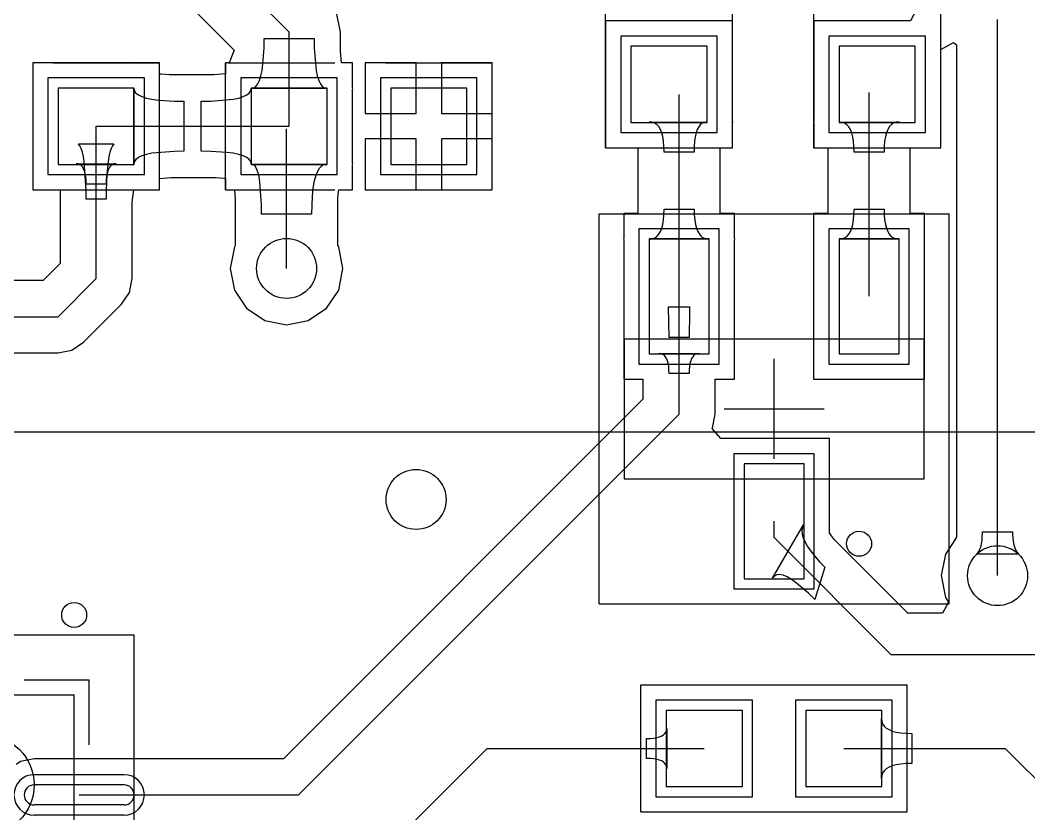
# Model space of a CAD drawing. Header units: millimetres. Extents: x 38 to 147, y 67 to 99.
# Drawn here: x 65.64 to 75.73, y 74.17 to 82.11 of the extents above; entities that cross this region are included whole.
import ezdxf

# ---------------------------------------------------------------- set-up
doc = ezdxf.new("R2010")
doc.units = ezdxf.units.MM
for name, color, linetype in [('BottomOverlay', 54, 'Continuous'), ('Mechanical13', 56, 'Continuous'), ('Mechanical15', 56, 'Continuous'), ('MultiLayer', 9, 'Continuous'), ('TopLayer', 1, 'Continuous'), ('TopOverlay', 2, 'Continuous'), ('TopPaste', 8, 'Continuous'), ('TopSolder', 216, 'Continuous')]:
    doc.layers.add(name, color=color, linetype=linetype)

# ---------------------------------------------------------------- blocks, each defined once
blk = doc.blocks.new('C0603_16')
at = {"layer": 'TopLayer'}
for p, q in [((-0.356, 0.559), (-0.356, -0.203)), ((0.406, 0.559), (-0.356, 0.559)), ((0.406, -0.203), (0.406, 0.559)), ((1.041, 0.559), (1.041, -0.203)), ((1.803, 0.559), (1.041, 0.559)), ((1.803, -0.203), (1.803, 0.559)), ((-0.356, -0.203), (0.406, -0.203)), ((1.041, -0.203), (1.803, -0.203))]:
    blk.add_line(p, q, dxfattribs=at)
at = {"layer": 'TopOverlay'}
for p, q in [((0.457, 0.813), (-0.61, 0.813)), ((-0.61, 0.813), (-0.61, -0.457)), ((2.032, 0.813), (0.965, 0.813)), ((2.057, 0.813), (2.057, -0.457)), ((0.457, -0.457), (-0.61, -0.457)), ((2.032, -0.457), (0.965, -0.457))]:
    blk.add_line(p, q, dxfattribs=at)
at = {"layer": 'TopPaste'}
for p, q in [((-0.356, 0.559), (-0.356, -0.203)), ((0.406, 0.559), (-0.356, 0.559)), ((0.406, -0.203), (0.406, 0.559)), ((1.041, 0.559), (1.041, -0.203)), ((1.803, 0.559), (1.041, 0.559)), ((1.803, -0.203), (1.803, 0.559)), ((-0.356, -0.203), (0.406, -0.203)), ((1.041, -0.203), (1.803, -0.203))]:
    blk.add_line(p, q, dxfattribs=at)
at = {"layer": 'TopSolder'}
for p, q in [((-0.457, 0.66), (-0.457, -0.305)), ((0.508, 0.66), (-0.457, 0.66)), ((0.508, -0.305), (0.508, 0.66)), ((0.94, 0.66), (0.94, -0.305)), ((1.905, 0.66), (0.94, 0.66)), ((1.905, -0.305), (1.905, 0.66)), ((-0.457, -0.305), (0.508, -0.305)), ((0.94, -0.305), (1.905, -0.305))]:
    blk.add_line(p, q, dxfattribs=at)
blk = doc.blocks.new('C0603_17')
at = {"layer": 'TopLayer'}
for p, q in [((-0.356, 0.559), (-0.356, -0.203)), ((0.406, 0.559), (-0.356, 0.559)), ((0.406, -0.203), (0.406, 0.559)), ((1.041, 0.559), (1.041, -0.203)), ((1.803, 0.559), (1.041, 0.559)), ((1.803, -0.203), (1.803, 0.559)), ((-0.356, -0.203), (0.406, -0.203)), ((1.041, -0.203), (1.803, -0.203))]:
    blk.add_line(p, q, dxfattribs=at)
at = {"layer": 'TopOverlay'}
for p, q in [((0.457, 0.813), (-0.61, 0.813)), ((-0.61, 0.813), (-0.61, -0.457)), ((2.032, 0.813), (0.965, 0.813)), ((2.057, 0.813), (2.057, -0.457)), ((0.457, -0.457), (-0.61, -0.457)), ((2.032, -0.457), (0.965, -0.457))]:
    blk.add_line(p, q, dxfattribs=at)
at = {"layer": 'TopPaste'}
for p, q in [((-0.356, 0.559), (-0.356, -0.203)), ((0.406, 0.559), (-0.356, 0.559)), ((0.406, -0.203), (0.406, 0.559)), ((1.041, 0.559), (1.041, -0.203)), ((1.803, 0.559), (1.041, 0.559)), ((1.803, -0.203), (1.803, 0.559)), ((-0.356, -0.203), (0.406, -0.203)), ((1.041, -0.203), (1.803, -0.203))]:
    blk.add_line(p, q, dxfattribs=at)
at = {"layer": 'TopSolder'}
for p, q in [((-0.457, 0.66), (-0.457, -0.305)), ((0.508, 0.66), (-0.457, 0.66)), ((0.508, -0.305), (0.508, 0.66)), ((0.94, 0.66), (0.94, -0.305)), ((1.905, 0.66), (0.94, 0.66)), ((1.905, -0.305), (1.905, 0.66)), ((-0.457, -0.305), (0.508, -0.305)), ((0.94, -0.305), (1.905, -0.305))]:
    blk.add_line(p, q, dxfattribs=at)
blk = doc.blocks.new('R0603_42')
at = {"layer": 'TopLayer'}
for p, q in [((-1.079, 0.381), (-1.079, -0.381)), ((-0.317, 0.381), (-1.079, 0.381)), ((-0.317, -0.381), (-0.317, 0.381)), ((0.317, 0.381), (0.317, -0.381)), ((1.079, 0.381), (0.317, 0.381)), ((1.079, -0.381), (1.079, 0.381)), ((-1.079, -0.381), (-0.317, -0.381)), ((0.317, -0.381), (1.079, -0.381))]:
    blk.add_line(p, q, dxfattribs=at)
at = {"layer": 'TopOverlay'}
for p, q in [((-1.333, -0.635), (-1.333, 0.635)), ((1.333, 0.635), (-1.333, 0.635)), ((1.333, -0.635), (1.333, 0.635)), ((1.333, -0.635), (-1.333, -0.635))]:
    blk.add_line(p, q, dxfattribs=at)
at = {"layer": 'TopPaste'}
for p, q in [((-1.079, 0.381), (-1.079, -0.381)), ((-0.317, 0.381), (-1.079, 0.381)), ((-0.317, -0.381), (-0.317, 0.381)), ((0.317, 0.381), (0.317, -0.381)), ((1.079, 0.381), (0.317, 0.381)), ((1.079, -0.381), (1.079, 0.381)), ((-1.079, -0.381), (-0.317, -0.381)), ((0.317, -0.381), (1.079, -0.381))]:
    blk.add_line(p, q, dxfattribs=at)
at = {"layer": 'TopSolder'}
for p, q in [((-1.181, 0.483), (-1.181, -0.483)), ((-0.216, 0.483), (-1.181, 0.483)), ((-0.216, -0.483), (-0.216, 0.483)), ((0.216, 0.483), (0.216, -0.483)), ((1.181, 0.483), (0.216, 0.483)), ((1.181, -0.483), (1.181, 0.483)), ((-1.181, -0.483), (-0.216, -0.483)), ((0.216, -0.483), (1.181, -0.483))]:
    blk.add_line(p, q, dxfattribs=at)
blk = doc.blocks.new('R0603_46')
at = {"layer": 'TopLayer'}
for p, q in [((-1.0795, 0.381), (-1.0795, -0.381)), ((-0.3175, 0.381), (-1.0795, 0.381)), ((-0.3175, -0.381), (-0.3175, 0.381)), ((0.3175, 0.381), (0.3175, -0.381)), ((1.0795, 0.381), (0.3175, 0.381)), ((1.0795, -0.381), (1.0795, 0.381)), ((-1.0795, -0.381), (-0.3175, -0.381)), ((0.3175, -0.381), (1.0795, -0.381))]:
    blk.add_line(p, q, dxfattribs=at)
at = {"layer": 'TopOverlay'}
for p, q in [((-1.3335, 0.635), (-1.3335, -0.635)), ((-1.3335, 0.635), (1.3335, 0.635)), ((1.3335, 0.635), (1.3335, -0.635)), ((-1.3335, -0.635), (1.3335, -0.635))]:
    blk.add_line(p, q, dxfattribs=at)
at = {"layer": 'TopPaste'}
for p, q in [((-1.0795, 0.381), (-1.0795, -0.381)), ((-0.3175, 0.381), (-1.0795, 0.381)), ((-0.3175, -0.381), (-0.3175, 0.381)), ((0.3175, 0.381), (0.3175, -0.381)), ((1.0795, 0.381), (0.3175, 0.381)), ((1.0795, -0.381), (1.0795, 0.381)), ((-1.0795, -0.381), (-0.3175, -0.381)), ((0.3175, -0.381), (1.0795, -0.381))]:
    blk.add_line(p, q, dxfattribs=at)
at = {"layer": 'TopSolder'}
for p, q in [((-1.1811, 0.4826), (-1.1811, -0.4826)), ((-0.2159, 0.4826), (-1.1811, 0.4826)), ((-0.2159, -0.4826), (-0.2159, 0.4826)), ((0.2159, 0.4826), (0.2159, -0.4826)), ((1.1811, 0.4826), (0.2159, 0.4826)), ((1.1811, -0.4826), (1.1811, 0.4826)), ((-1.1811, -0.4826), (-0.2159, -0.4826)), ((0.2159, -0.4826), (1.1811, -0.4826))]:
    blk.add_line(p, q, dxfattribs=at)
blk = doc.blocks.new('R0603_47')
at = {"layer": 'TopLayer'}
for p, q in [((-1.079, 0.381), (-1.079, -0.381)), ((-0.317, 0.381), (-1.079, 0.381)), ((-0.317, -0.381), (-0.317, 0.381)), ((0.317, 0.381), (0.317, -0.381)), ((1.079, 0.381), (0.317, 0.381)), ((1.079, -0.381), (1.079, 0.381)), ((-1.079, -0.381), (-0.317, -0.381)), ((0.317, -0.381), (1.079, -0.381))]:
    blk.add_line(p, q, dxfattribs=at)
at = {"layer": 'TopOverlay'}
for p, q in [((-1.333, -0.635), (-1.333, 0.635)), ((-1.333, 0.635), (1.333, 0.635)), ((1.333, -0.635), (1.333, 0.635)), ((-1.333, -0.635), (1.333, -0.635))]:
    blk.add_line(p, q, dxfattribs=at)
at = {"layer": 'TopPaste'}
for p, q in [((-1.079, 0.381), (-1.079, -0.381)), ((-0.317, 0.381), (-1.079, 0.381)), ((-0.317, -0.381), (-0.317, 0.381)), ((0.317, 0.381), (0.317, -0.381)), ((1.079, 0.381), (0.317, 0.381)), ((1.079, -0.381), (1.079, 0.381)), ((-1.079, -0.381), (-0.317, -0.381)), ((0.317, -0.381), (1.079, -0.381))]:
    blk.add_line(p, q, dxfattribs=at)
at = {"layer": 'TopSolder'}
for p, q in [((-1.181, 0.483), (-1.181, -0.483)), ((-0.216, 0.483), (-1.181, 0.483)), ((-0.216, -0.483), (-0.216, 0.483)), ((0.216, 0.483), (0.216, -0.483)), ((1.181, 0.483), (0.216, 0.483)), ((1.181, -0.483), (1.181, 0.483)), ((-1.181, -0.483), (-0.216, -0.483)), ((0.216, -0.483), (1.181, -0.483))]:
    blk.add_line(p, q, dxfattribs=at)
blk = doc.blocks.new('_8050_56')
at = {"layer": 'Mechanical13'}
for p, q in [((-0.624, -1.576), (-0.624, 1.424)), ((0.776, 1.424), (-0.624, 1.424)), ((0.776, -1.576), (0.776, 1.424)), ((-0.624, -1.576), (0.776, -1.576))]:
    blk.add_line(p, q, dxfattribs=at)
at = {"layer": 'Mechanical15'}
for p, q in [((-1.874, -1.826), (-1.874, 1.674)), ((2.026, 1.674), (-1.874, 1.674)), ((2.026, -1.826), (2.026, 1.674)), ((0.076, -0.576), (0.076, 0.424)), ((0.576, -0.076), (-0.424, -0.076)), ((2.026, -1.826), (-1.874, -1.826))]:
    blk.add_line(p, q, dxfattribs=at)
at = {"layer": 'TopLayer'}
for p, q in [((-0.474, 1.174), (-1.624, 1.174)), ((-1.624, 1.174), (-1.624, 0.574)), ((-0.474, 0.574), (-0.474, 1.174)), ((-1.624, 0.574), (-0.474, 0.574)), ((1.776, 0.224), (0.626, 0.224)), ((0.626, 0.224), (0.626, -0.376)), ((1.776, -0.376), (1.776, 0.224)), ((0.626, -0.376), (1.776, -0.376)), ((-0.474, -0.726), (-1.624, -0.726)), ((-1.624, -0.726), (-1.624, -1.326)), ((-0.474, -1.326), (-0.474, -0.726)), ((-1.624, -1.326), (-0.474, -1.326))]:
    blk.add_line(p, q, dxfattribs=at)
at = {"layer": 'TopOverlay'}
for p, q in [((0.776, 1.424), (-0.124, 1.424)), ((0.776, 0.624), (0.776, 1.424)), ((0.776, -1.576), (0.776, -0.776)), ((-0.124, -1.576), (0.776, -1.576))]:
    blk.add_line(p, q, dxfattribs=at)
blk.add_circle((1.426, 0.774), 0.125, dxfattribs=at)
at = {"layer": 'TopPaste'}
for p, q in [((-0.474, 1.174), (-1.624, 1.174)), ((-1.624, 1.174), (-1.624, 0.574)), ((-0.474, 0.574), (-0.474, 1.174)), ((-1.624, 0.574), (-0.474, 0.574)), ((1.776, 0.224), (0.626, 0.224)), ((0.626, 0.224), (0.626, -0.376)), ((1.776, -0.376), (1.776, 0.224)), ((0.626, -0.376), (1.776, -0.376)), ((-0.474, -0.726), (-1.624, -0.726)), ((-1.624, -0.726), (-1.624, -1.326)), ((-0.474, -1.326), (-0.474, -0.726)), ((-1.624, -1.326), (-0.474, -1.326))]:
    blk.add_line(p, q, dxfattribs=at)
at = {"layer": 'TopSolder'}
for p, q in [((-0.372, 1.275), (-1.725, 1.275)), ((-1.725, 1.275), (-1.725, 0.472)), ((-0.372, 0.472), (-0.372, 1.275)), ((-1.725, 0.472), (-0.372, 0.472)), ((1.878, 0.325), (0.525, 0.325)), ((0.525, 0.325), (0.525, -0.478)), ((1.878, -0.478), (1.878, 0.325)), ((0.525, -0.478), (1.878, -0.478)), ((-0.372, -0.625), (-1.725, -0.625)), ((-1.725, -0.625), (-1.725, -1.428)), ((-0.372, -1.428), (-0.372, -0.625)), ((-1.725, -1.428), (-0.372, -1.428))]:
    blk.add_line(p, q, dxfattribs=at)
blk = doc.blocks.new('CP2102_58')
at = {"layer": 'Mechanical13'}
for p, q in [((2.5, 2.525), (-2.5, 2.525)), ((-2.5, -2.475), (-2.5, 2.525)), ((2.5, -2.475), (2.5, 2.525)), ((2.5, -2.475), (-2.5, -2.475))]:
    blk.add_line(p, q, dxfattribs=at)
blk.add_circle((-1.6, 1.625), 0.5, dxfattribs=at)
at = {"layer": 'Mechanical15'}
for p, q in [((3.1, 3.125), (-3.1, 3.125)), ((-3.1, -3.075), (-3.1, 3.125)), ((3.1, -3.075), (3.1, 3.125)), ((0, -0.475), (0, 0.525)), ((0.5, 0.025), (-0.5, 0.025)), ((3.1, -3.075), (-3.1, -3.075))]:
    blk.add_line(p, q, dxfattribs=at)
at = {"layer": 'TopLayer'}
for p, q in [((-1.6, 3.025), (-1.6, 2.125)), ((-1.4, 3.025), (-1.4, 2.125)), ((-1.1, 3.025), (-1.1, 2.125)), ((-0.9, 3.025), (-0.9, 2.125)), ((-0.6, 3.025), (-0.6, 2.125)), ((-0.4, 3.025), (-0.4, 2.125)), ((-0.1, 3.025), (-0.1, 2.125)), ((0.1, 3.025), (0.1, 2.125)), ((0.4, 3.025), (0.4, 2.125)), ((0.6, 3.025), (0.6, 2.125)), ((0.9, 3.025), (0.9, 2.125)), ((1.1, 3.025), (1.1, 2.125)), ((1.4, 3.025), (1.4, 2.125)), ((1.6, 3.025), (1.6, 2.125)), ((-3, 1.625), (-2.1, 1.625)), ((2.1, 1.625), (3, 1.625)), ((-1.5, 1.525), (-1.5, -1.475)), ((1.5, 1.525), (-1.5, 1.525)), ((1.5, -1.475), (1.5, 1.525)), ((-3, 1.425), (-2.1, 1.425)), ((2.1, 1.425), (3, 1.425)), ((-3, 1.125), (-2.1, 1.125)), ((2.1, 1.125), (3, 1.125)), ((-3, 0.925), (-2.1, 0.925)), ((2.1, 0.925), (3, 0.925)), ((-3, 0.625), (-2.1, 0.625)), ((2.1, 0.625), (3, 0.625)), ((-3, 0.425), (-2.1, 0.425)), ((2.1, 0.425), (3, 0.425)), ((-3, 0.125), (-2.1, 0.125)), ((2.1, 0.125), (3, 0.125)), ((-3, -0.075), (-2.1, -0.075)), ((2.1, -0.075), (3, -0.075)), ((-3, -0.375), (-2.1, -0.375)), ((2.1, -0.375), (3, -0.375)), ((-3, -0.575), (-2.1, -0.575)), ((2.1, -0.575), (3, -0.575)), ((-3, -0.875), (-2.1, -0.875)), ((2.1, -0.875), (3, -0.875)), ((-3, -1.075), (-2.1, -1.075)), ((2.1, -1.075), (3, -1.075)), ((-3, -1.375), (-2.1, -1.375)), ((2.1, -1.375), (3, -1.375)), ((-1.5, -1.475), (1.5, -1.475)), ((-3, -1.575), (-2.1, -1.575)), ((2.1, -1.575), (3, -1.575)), ((-1.6, -2.075), (-1.6, -2.975)), ((-1.4, -2.075), (-1.4, -2.975)), ((-1.1, -2.075), (-1.1, -2.975)), ((-0.9, -2.075), (-0.9, -2.975)), ((-0.6, -2.075), (-0.6, -2.975)), ((-0.4, -2.075), (-0.4, -2.975)), ((-0.1, -2.075), (-0.1, -2.975)), ((0.1, -2.075), (0.1, -2.975)), ((0.4, -2.075), (0.4, -2.975)), ((0.6, -2.075), (0.6, -2.975)), ((0.9, -2.075), (0.9, -2.975)), ((1.1, -2.075), (1.1, -2.975)), ((1.4, -2.075), (1.4, -2.975)), ((1.6, -2.075), (1.6, -2.975))]:
    blk.add_line(p, q, dxfattribs=at)
for centre, start, end in [((-1.5, 3.025), 0, 180), ((-1, 3.025), 0, 180), ((-0.5, 3.025), 0, 180), ((0, 3.025), 0, 180), ((0.5, 3.025), 0, 180), ((1, 3.025), 0, 180), ((1.5, 3.025), 0, 180), ((-1.5, 2.125), 180, 0), ((-1, 2.125), 180, 0), ((-0.5, 2.125), 180, 0), ((0, 2.125), 180, 0), ((0.5, 2.125), 180, 0), ((1, 2.125), 180, 0), ((1.5, 2.125), 180, 0), ((-3, 1.525), 90, 270), ((-2.1, 1.525), 270, 90), ((2.1, 1.525), 90, 270), ((3, 1.525), 270, 90), ((-3, 1.025), 90, 270), ((-2.1, 1.025), 270, 90), ((2.1, 1.025), 90, 270), ((3, 1.025), 270, 90), ((-3, 0.525), 90, 270), ((-2.1, 0.525), 270, 90), ((2.1, 0.525), 90, 270), ((3, 0.525), 270, 90), ((-3, 0.025), 90, 270), ((-2.1, 0.025), 270, 90), ((2.1, 0.025), 90, 270), ((3, 0.025), 270, 90), ((-3, -0.475), 90, 270), ((-2.1, -0.475), 270, 90), ((2.1, -0.475), 90, 270), ((3, -0.475), 270, 90), ((-3, -0.975), 90, 270), ((-2.1, -0.975), 270, 90), ((2.1, -0.975), 90, 270), ((3, -0.975), 270, 90), ((-3, -1.475), 90, 270), ((-2.1, -1.475), 270, 90), ((2.1, -1.475), 90, 270), ((3, -1.475), 270, 90), ((-1.5, -2.075), 0, 180), ((-1, -2.075), 0, 180), ((-0.5, -2.075), 0, 180), ((0, -2.075), 0, 180), ((0.5, -2.075), 0, 180), ((1, -2.075), 0, 180), ((1.5, -2.075), 0, 180), ((-1.5, -2.975), 180, 0), ((-1, -2.975), 180, 0), ((-0.5, -2.975), 180, 0), ((0, -2.975), 180, 0), ((0.5, -2.975), 180, 0), ((1, -2.975), 180, 0), ((1.5, -2.975), 180, 0)]:
    blk.add_arc(centre, 0.1, start, end, dxfattribs=at)
at = {"layer": 'TopOverlay'}
for p, q in [((-2, 2.675), (-2.65, 2.675)), ((-2.65, 2.025), (-2.65, 2.675)), ((2.65, 2.675), (2, 2.675)), ((2.65, 2.025), (2.65, 2.675)), ((-2.65, -2.625), (-2.65, -1.975)), ((2.65, -2.625), (2.65, -1.975)), ((-2, -2.625), (-2.65, -2.625)), ((2.65, -2.625), (2, -2.625))]:
    blk.add_line(p, q, dxfattribs=at)
blk.add_circle((-3.3, 2.525), 0.125, dxfattribs=at)
at = {"layer": 'TopPaste'}
for p, q in [((-1.6, 3.025), (-1.6, 2.125)), ((-1.4, 3.025), (-1.4, 2.125)), ((-1.1, 3.025), (-1.1, 2.125)), ((-0.9, 3.025), (-0.9, 2.125)), ((-0.6, 3.025), (-0.6, 2.125)), ((-0.4, 3.025), (-0.4, 2.125)), ((-0.1, 3.025), (-0.1, 2.125)), ((0.1, 3.025), (0.1, 2.125)), ((0.4, 3.025), (0.4, 2.125)), ((0.6, 3.025), (0.6, 2.125)), ((0.9, 3.025), (0.9, 2.125)), ((1.1, 3.025), (1.1, 2.125)), ((1.4, 3.025), (1.4, 2.125)), ((1.6, 3.025), (1.6, 2.125)), ((-3, 1.625), (-2.1, 1.625)), ((2.1, 1.625), (3, 1.625)), ((-1.5, 1.525), (-1.5, -1.475)), ((1.5, 1.525), (-1.5, 1.525)), ((1.5, -1.475), (1.5, 1.525)), ((-3, 1.425), (-2.1, 1.425)), ((2.1, 1.425), (3, 1.425)), ((-3, 1.125), (-2.1, 1.125)), ((2.1, 1.125), (3, 1.125)), ((-3, 0.925), (-2.1, 0.925)), ((2.1, 0.925), (3, 0.925)), ((-3, 0.625), (-2.1, 0.625)), ((2.1, 0.625), (3, 0.625)), ((-3, 0.425), (-2.1, 0.425)), ((2.1, 0.425), (3, 0.425)), ((-3, 0.125), (-2.1, 0.125)), ((2.1, 0.125), (3, 0.125)), ((-3, -0.075), (-2.1, -0.075)), ((2.1, -0.075), (3, -0.075)), ((-3, -0.375), (-2.1, -0.375)), ((2.1, -0.375), (3, -0.375)), ((-3, -0.575), (-2.1, -0.575)), ((2.1, -0.575), (3, -0.575)), ((-3, -0.875), (-2.1, -0.875)), ((2.1, -0.875), (3, -0.875)), ((-3, -1.075), (-2.1, -1.075)), ((2.1, -1.075), (3, -1.075)), ((-3, -1.375), (-2.1, -1.375)), ((2.1, -1.375), (3, -1.375)), ((-1.5, -1.475), (1.5, -1.475)), ((-3, -1.575), (-2.1, -1.575)), ((2.1, -1.575), (3, -1.575)), ((-1.6, -2.075), (-1.6, -2.975)), ((-1.4, -2.075), (-1.4, -2.975)), ((-1.1, -2.075), (-1.1, -2.975)), ((-0.9, -2.075), (-0.9, -2.975)), ((-0.6, -2.075), (-0.6, -2.975)), ((-0.4, -2.075), (-0.4, -2.975)), ((-0.1, -2.075), (-0.1, -2.975)), ((0.1, -2.075), (0.1, -2.975)), ((0.4, -2.075), (0.4, -2.975)), ((0.6, -2.075), (0.6, -2.975)), ((0.9, -2.075), (0.9, -2.975)), ((1.1, -2.075), (1.1, -2.975)), ((1.4, -2.075), (1.4, -2.975)), ((1.6, -2.075), (1.6, -2.975))]:
    blk.add_line(p, q, dxfattribs=at)
for centre, start, end in [((-1.5, 3.025), 0, 180), ((-1, 3.025), 0, 180), ((-0.5, 3.025), 0, 180), ((0, 3.025), 0, 180), ((0.5, 3.025), 0, 180), ((1, 3.025), 0, 180), ((1.5, 3.025), 0, 180), ((-1.5, 2.125), 180, 0), ((-1, 2.125), 180, 0), ((-0.5, 2.125), 180, 0), ((0, 2.125), 180, 0), ((0.5, 2.125), 180, 0), ((1, 2.125), 180, 0), ((1.5, 2.125), 180, 0), ((-3, 1.525), 90, 270), ((-2.1, 1.525), 270, 90), ((2.1, 1.525), 90, 270), ((3, 1.525), 270, 90), ((-3, 1.025), 90, 270), ((-2.1, 1.025), 270, 90), ((2.1, 1.025), 90, 270), ((3, 1.025), 270, 90), ((-3, 0.525), 90, 270), ((-2.1, 0.525), 270, 90), ((2.1, 0.525), 90, 270), ((3, 0.525), 270, 90), ((-3, 0.025), 90, 270), ((-2.1, 0.025), 270, 90), ((2.1, 0.025), 90, 270), ((3, 0.025), 270, 90), ((-3, -0.475), 90, 270), ((-2.1, -0.475), 270, 90), ((2.1, -0.475), 90, 270), ((3, -0.475), 270, 90), ((-3, -0.975), 90, 270), ((-2.1, -0.975), 270, 90), ((2.1, -0.975), 90, 270), ((3, -0.975), 270, 90), ((-3, -1.475), 90, 270), ((-2.1, -1.475), 270, 90), ((2.1, -1.475), 90, 270), ((3, -1.475), 270, 90), ((-1.5, -2.075), 0, 180), ((-1, -2.075), 0, 180), ((-0.5, -2.075), 0, 180), ((0, -2.075), 0, 180), ((0.5, -2.075), 0, 180), ((1, -2.075), 0, 180), ((1.5, -2.075), 0, 180), ((-1.5, -2.975), 180, 0), ((-1, -2.975), 180, 0), ((-0.5, -2.975), 180, 0), ((0, -2.975), 180, 0), ((0.5, -2.975), 180, 0), ((1, -2.975), 180, 0), ((1.5, -2.975), 180, 0)]:
    blk.add_arc(centre, 0.1, start, end, dxfattribs=at)
at = {"layer": 'TopSolder'}
for p, q in [((-1.702, 3.025), (-1.702, 2.125)), ((-1.298, 3.025), (-1.298, 2.125)), ((-1.202, 3.025), (-1.202, 2.125)), ((-0.798, 3.025), (-0.798, 2.125)), ((-0.702, 3.025), (-0.702, 2.125)), ((-0.298, 3.025), (-0.298, 2.125)), ((-0.202, 3.025), (-0.202, 2.125)), ((0.202, 3.025), (0.202, 2.125)), ((0.298, 3.025), (0.298, 2.125)), ((0.702, 3.025), (0.702, 2.125)), ((0.798, 3.025), (0.798, 2.125)), ((1.202, 3.025), (1.202, 2.125)), ((1.298, 3.025), (1.298, 2.125)), ((1.702, 3.025), (1.702, 2.125)), ((-3, 1.727), (-2.1, 1.727)), ((2.1, 1.727), (3, 1.727)), ((-1.602, 1.627), (-1.602, -1.576)), ((1.602, 1.627), (-1.602, 1.627)), ((1.602, -1.576), (1.602, 1.627)), ((-3, 1.324), (-2.1, 1.324)), ((2.1, 1.324), (3, 1.324)), ((-3, 1.227), (-2.1, 1.227)), ((2.1, 1.227), (3, 1.227)), ((-3, 0.824), (-2.1, 0.824)), ((2.1, 0.824), (3, 0.824)), ((-3, 0.727), (-2.1, 0.727)), ((2.1, 0.727), (3, 0.727)), ((-3, 0.324), (-2.1, 0.324)), ((2.1, 0.324), (3, 0.324)), ((-3, 0.227), (-2.1, 0.227)), ((2.1, 0.227), (3, 0.227)), ((-3, -0.176), (-2.1, -0.176)), ((2.1, -0.176), (3, -0.176)), ((-3, -0.273), (-2.1, -0.273)), ((2.1, -0.273), (3, -0.273)), ((-3, -0.676), (-2.1, -0.676)), ((2.1, -0.676), (3, -0.676)), ((-3, -0.773), (-2.1, -0.773)), ((2.1, -0.773), (3, -0.773)), ((-3, -1.176), (-2.1, -1.176)), ((2.1, -1.176), (3, -1.176)), ((-3, -1.273), (-2.1, -1.273)), ((2.1, -1.273), (3, -1.273)), ((-1.602, -1.576), (1.602, -1.576)), ((-3, -1.676), (-2.1, -1.676)), ((2.1, -1.676), (3, -1.676)), ((-1.702, -2.075), (-1.702, -2.975)), ((-1.298, -2.075), (-1.298, -2.975)), ((-1.202, -2.075), (-1.202, -2.975)), ((-0.798, -2.075), (-0.798, -2.975)), ((-0.702, -2.075), (-0.702, -2.975)), ((-0.298, -2.075), (-0.298, -2.975)), ((-0.202, -2.075), (-0.202, -2.975)), ((0.202, -2.075), (0.202, -2.975)), ((0.298, -2.075), (0.298, -2.975)), ((0.702, -2.075), (0.702, -2.975)), ((0.798, -2.075), (0.798, -2.975)), ((1.202, -2.075), (1.202, -2.975)), ((1.298, -2.075), (1.298, -2.975)), ((1.702, -2.075), (1.702, -2.975))]:
    blk.add_line(p, q, dxfattribs=at)
for centre, start, end in [((-1.5, 3.025), 0, 180), ((-1, 3.025), 0, 180), ((-0.5, 3.025), 0, 180), ((0, 3.025), 0, 180), ((0.5, 3.025), 0, 180), ((1, 3.025), 0, 180), ((1.5, 3.025), 0, 180), ((-1.5, 2.125), 180, 0), ((-1, 2.125), 180, 0), ((-0.5, 2.125), 180, 0), ((0, 2.125), 180, 0), ((0.5, 2.125), 180, 0), ((1, 2.125), 180, 0), ((1.5, 2.125), 180, 0), ((-3, 1.525), 90, 270), ((-2.1, 1.525), 270, 90), ((2.1, 1.525), 90, 270), ((3, 1.525), 270, 90), ((-3, 1.025), 90, 270), ((-2.1, 1.025), 270, 90), ((2.1, 1.025), 90, 270), ((3, 1.025), 270, 90), ((-3, 0.525), 90, 270), ((-2.1, 0.525), 270, 90), ((2.1, 0.525), 90, 270), ((3, 0.525), 270, 90), ((-3, 0.025), 90, 270), ((-2.1, 0.025), 270, 90), ((2.1, 0.025), 90, 270), ((3, 0.025), 270, 90), ((-3, -0.475), 90, 270), ((-2.1, -0.475), 270, 90), ((2.1, -0.475), 90, 270), ((3, -0.475), 270, 90), ((-3, -0.975), 90, 270), ((-2.1, -0.975), 270, 90), ((2.1, -0.975), 90, 270), ((3, -0.975), 270, 90), ((-3, -1.475), 90, 270), ((-2.1, -1.475), 270, 90), ((2.1, -1.475), 90, 270), ((3, -1.475), 270, 90), ((-1.5, -2.075), 0, 180), ((-1, -2.075), 0, 180), ((-0.5, -2.075), 0, 180), ((0, -2.075), 0, 180), ((0.5, -2.075), 0, 180), ((1, -2.075), 0, 180), ((1.5, -2.075), 0, 180), ((-1.5, -2.975), 180, 0), ((-1, -2.975), 180, 0), ((-0.5, -2.975), 180, 0), ((0, -2.975), 180, 0), ((0.5, -2.975), 180, 0), ((1, -2.975), 180, 0), ((1.5, -2.975), 180, 0)]:
    blk.add_arc(centre, 0.202, start, end, dxfattribs=at)
blk = doc.blocks.new('18650_SMT_B_63')
at = {"layer": 'BottomOverlay'}
blk.add_line((69.985, 9.42), (-7.015, 9.42), dxfattribs=at)

msp = doc.modelspace()

# ---------------------------------------------------------------- linework, layer by layer
at = {"layer": 'MultiLayer'}
for centre in [(68.301, 79.629), (69.596, 77.318), (75.413, 76.556)]:
    msp.add_circle(centre, 0.3, dxfattribs=at)
at = {"layer": 'TopLayer'}
for p, q in [((66.823, 83.494), (68.326, 81.991)), ((67.26, 82.331), (67.777, 81.813)), ((68.84, 81.991), (68.801, 82.188)), ((74.602, 82.218), (74.542, 82.105)), ((72.761, 82.105), (71.491, 82.105)), ((71.491, 82.105), (71.491, 80.835)), ((72.761, 81.101), (72.761, 82.105)), ((74.542, 82.105), (73.574, 82.105)), ((73.574, 82.105), (73.574, 81.122)), ((75.413, 76.556), (75.413, 82.118)), ((68.075, 81.834), (68.076, 81.929)), ((68.076, 81.929), (68.576, 81.929)), ((68.326, 81.051), (68.326, 81.991)), ((68.576, 81.929), (68.577, 81.834)), ((68.84, 81.803), (68.84, 81.991)), ((68.064, 81.674), (68.075, 81.834)), ((68.577, 81.834), (68.596, 81.609)), ((74.844, 81.82), (74.971, 81.887)), ((74.971, 81.887), (75.001, 81.866)), ((75.001, 81.866), (75.001, 76.942)), ((67.777, 81.813), (67.728, 81.686)), ((68.85, 81.686), (68.84, 81.803)), ((74.844, 80.835), (74.844, 81.82)), ((66.764, 81.686), (65.761, 81.686)), ((65.761, 81.686), (65.761, 80.416)), ((66.774, 81.688), (66.764, 81.686)), ((66.783, 81.686), (66.774, 81.688)), ((67.031, 81.686), (66.783, 81.686)), ((67.031, 81.573), (67.031, 81.686)), ((67.728, 81.686), (67.691, 81.686)), ((67.691, 81.686), (67.691, 81.575)), ((68.056, 81.609), (68.064, 81.674)), ((68.961, 81.686), (68.85, 81.686)), ((68.961, 81.439), (68.961, 81.686)), ((69.596, 81.686), (69.088, 81.686)), ((69.088, 81.686), (69.088, 81.178)), ((69.596, 81.178), (69.596, 81.686)), ((70.358, 81.686), (69.85, 81.686)), ((69.85, 81.686), (69.85, 81.178)), ((70.358, 81.178), (70.358, 81.686)), ((67.045, 81.571), (67.031, 81.573)), ((67.13, 81.565), (67.045, 81.571)), ((67.574, 81.565), (67.13, 81.565)), ((67.691, 81.575), (67.574, 81.565)), ((68.03, 81.509), (68.044, 81.554)), ((68.044, 81.554), (68.056, 81.609)), ((68.596, 81.609), (68.608, 81.554)), ((68.608, 81.554), (68.622, 81.509)), ((66.774, 80.673), (66.774, 81.429)), ((66.774, 81.429), (66.779, 81.405)), ((67.943, 81.405), (67.948, 81.429)), ((67.948, 81.429), (67.972, 81.434)), ((68.704, 81.429), (67.948, 81.429)), ((67.948, 81.429), (67.948, 80.673)), ((67.972, 81.434), (67.994, 81.449)), ((67.994, 81.449), (68.013, 81.474)), ((68.013, 81.474), (68.03, 81.509)), ((68.622, 81.509), (68.639, 81.474)), ((68.639, 81.474), (68.658, 81.449)), ((68.658, 81.449), (68.68, 81.434)), ((68.68, 81.434), (68.704, 81.429)), ((68.963, 81.429), (68.961, 81.439)), ((68.961, 81.42), (68.963, 81.429)), ((66.779, 81.405), (66.794, 81.383)), ((66.794, 81.383), (66.819, 81.364)), ((66.819, 81.364), (66.854, 81.347)), ((66.854, 81.347), (66.899, 81.333)), ((66.899, 81.333), (66.954, 81.322)), ((66.954, 81.322), (67.019, 81.313)), ((67.543, 81.303), (67.768, 81.322)), ((67.768, 81.322), (67.823, 81.333)), ((67.823, 81.333), (67.868, 81.347)), ((67.868, 81.347), (67.903, 81.364)), ((67.903, 81.364), (67.928, 81.383)), ((67.928, 81.383), (67.943, 81.405)), ((68.961, 80.683), (68.961, 81.42)), ((72.227, 79.35), (72.227, 81.369)), ((74.127, 79.35), (74.127, 81.389)), ((67.019, 81.313), (67.179, 81.303)), ((67.179, 81.303), (67.274, 81.301)), ((67.274, 81.301), (67.274, 80.801)), ((67.448, 81.301), (67.543, 81.303)), ((67.448, 80.801), (67.448, 81.301)), ((69.088, 81.178), (69.596, 81.178)), ((69.85, 81.178), (70.358, 81.178)), ((73.574, 81.122), (73.573, 81.12)), ((73.573, 81.12), (73.574, 81.115)), ((66.396, 79.527), (66.396, 81.051)), ((66.396, 81.051), (68.326, 81.051)), ((68.301, 79.629), (68.301, 81.026)), ((71.956, 81.092), (71.927, 81.096)), ((71.927, 81.096), (72.504, 81.093)), ((71.981, 81.083), (71.956, 81.092)), ((72.004, 81.068), (71.981, 81.083)), ((72.023, 81.047), (72.004, 81.068)), ((72.04, 81.019), (72.023, 81.047)), ((72.053, 80.986), (72.04, 81.019)), ((72.423, 81.045), (72.409, 81.018)), ((72.439, 81.066), (72.423, 81.045)), ((72.458, 81.081), (72.439, 81.066)), ((72.48, 81.09), (72.458, 81.081)), ((72.504, 81.093), (72.48, 81.09)), ((72.763, 81.091), (72.761, 81.101)), ((72.761, 81.082), (72.763, 81.091)), ((72.761, 80.835), (72.761, 81.082)), ((73.574, 81.101), (73.572, 81.091)), ((73.572, 81.091), (73.574, 81.082)), ((73.574, 81.115), (73.574, 81.101)), ((73.574, 81.082), (73.574, 80.835)), ((73.831, 81.093), (74.427, 81.096)), ((73.859, 81.09), (73.831, 81.093)), ((73.883, 81.081), (73.859, 81.09)), ((73.905, 81.066), (73.883, 81.081)), ((73.925, 81.045), (73.905, 81.066)), ((73.941, 81.018), (73.925, 81.045)), ((74.315, 81.019), (74.301, 80.986)), ((74.331, 81.047), (74.315, 81.019)), ((74.351, 81.068), (74.331, 81.047)), ((74.373, 81.083), (74.351, 81.068)), ((74.399, 81.092), (74.373, 81.083)), ((74.427, 81.096), (74.399, 81.092)), ((69.596, 80.924), (69.088, 80.924)), ((69.088, 80.924), (69.088, 80.416)), ((69.596, 80.416), (69.596, 80.924)), ((70.358, 80.924), (69.85, 80.924)), ((69.85, 80.924), (69.85, 80.416)), ((70.358, 80.416), (70.358, 80.924)), ((72.064, 80.947), (72.053, 80.986)), ((72.071, 80.901), (72.064, 80.947)), ((72.389, 80.946), (72.382, 80.901)), ((72.398, 80.985), (72.389, 80.946)), ((72.409, 81.018), (72.398, 80.985)), ((73.954, 80.985), (73.941, 81.018)), ((73.964, 80.946), (73.954, 80.985)), ((73.972, 80.901), (73.964, 80.946)), ((74.291, 80.947), (74.283, 80.901)), ((74.301, 80.986), (74.291, 80.947)), ((66.233, 80.855), (66.219, 80.875)), ((66.219, 80.875), (66.572, 80.875)), ((66.246, 80.828), (66.233, 80.855)), ((66.258, 80.793), (66.246, 80.828)), ((66.545, 80.828), (66.533, 80.793)), ((66.558, 80.855), (66.545, 80.828)), ((66.572, 80.875), (66.558, 80.855)), ((71.491, 80.835), (71.815, 80.835)), ((71.815, 80.835), (71.815, 80.179)), ((72.076, 80.85), (72.071, 80.901)), ((72.077, 80.793), (72.076, 80.85)), ((72.379, 80.85), (72.377, 80.793)), ((72.382, 80.901), (72.379, 80.85)), ((72.639, 80.179), (72.639, 80.835)), ((72.639, 80.835), (72.761, 80.835)), ((73.574, 80.835), (73.715, 80.835)), ((73.715, 80.835), (73.715, 80.179)), ((73.976, 80.85), (73.972, 80.901)), ((73.977, 80.793), (73.976, 80.85)), ((74.279, 80.85), (74.277, 80.793)), ((74.283, 80.901), (74.279, 80.85)), ((74.539, 80.179), (74.539, 80.835)), ((74.539, 80.835), (74.844, 80.835)), ((66.268, 80.749), (66.258, 80.793)), ((66.276, 80.698), (66.268, 80.749)), ((66.523, 80.749), (66.515, 80.698)), ((66.533, 80.793), (66.523, 80.749)), ((66.794, 80.72), (66.779, 80.698)), ((66.819, 80.739), (66.794, 80.72)), ((66.854, 80.755), (66.819, 80.739)), ((66.899, 80.769), (66.854, 80.755)), ((66.954, 80.781), (66.899, 80.769)), ((67.179, 80.8), (66.954, 80.781)), ((67.274, 80.801), (67.179, 80.8)), ((67.543, 80.8), (67.448, 80.801)), ((67.703, 80.79), (67.543, 80.8)), ((67.768, 80.781), (67.703, 80.79)), ((67.823, 80.769), (67.768, 80.781)), ((67.868, 80.755), (67.823, 80.769)), ((67.903, 80.739), (67.868, 80.755)), ((67.928, 80.72), (67.903, 80.739)), ((67.943, 80.698), (67.928, 80.72)), ((72.377, 80.793), (72.077, 80.793)), ((74.277, 80.793), (73.977, 80.793)), ((66.215, 80.674), (66.196, 80.676)), ((66.196, 80.676), (66.596, 80.676)), ((66.232, 80.668), (66.215, 80.674)), ((66.247, 80.658), (66.232, 80.668)), ((66.26, 80.644), (66.247, 80.658)), ((66.271, 80.626), (66.26, 80.644)), ((66.28, 80.603), (66.271, 80.626)), ((66.295, 80.413), (66.276, 80.698)), ((66.515, 80.698), (66.503, 80.572)), ((66.521, 80.626), (66.512, 80.603)), ((66.532, 80.644), (66.521, 80.626)), ((66.545, 80.658), (66.532, 80.644)), ((66.56, 80.668), (66.545, 80.658)), ((66.577, 80.674), (66.56, 80.668)), ((66.596, 80.676), (66.577, 80.674)), ((66.779, 80.698), (66.774, 80.673)), ((67.948, 80.673), (67.943, 80.698)), ((67.968, 80.668), (67.948, 80.673)), ((67.948, 80.673), (68.704, 80.673)), ((67.985, 80.653), (67.968, 80.668)), ((68, 80.628), (67.985, 80.653)), ((68.014, 80.593), (68, 80.628)), ((68.626, 80.628), (68.606, 80.593)), ((68.649, 80.653), (68.626, 80.628)), ((68.675, 80.668), (68.649, 80.653)), ((68.704, 80.673), (68.675, 80.668)), ((68.963, 80.673), (68.961, 80.683)), ((68.961, 80.664), (68.963, 80.673)), ((68.961, 80.416), (68.961, 80.664)), ((66.287, 80.577), (66.28, 80.603)), ((66.292, 80.547), (66.287, 80.577)), ((66.295, 80.512), (66.292, 80.547)), ((66.503, 80.572), (66.496, 80.413)), ((66.5, 80.547), (66.497, 80.512)), ((66.505, 80.577), (66.5, 80.547)), ((66.512, 80.603), (66.505, 80.577)), ((67.031, 80.528), (67.147, 80.538)), ((67.031, 80.416), (67.031, 80.528)), ((67.147, 80.538), (67.591, 80.538)), ((67.591, 80.538), (67.677, 80.532)), ((67.677, 80.532), (67.691, 80.53)), ((67.691, 80.53), (67.691, 80.416)), ((68.025, 80.548), (68.014, 80.593)), ((68.034, 80.493), (68.025, 80.548)), ((68.589, 80.548), (68.575, 80.493)), ((68.606, 80.593), (68.589, 80.548)), ((65.761, 80.416), (66.035, 80.416)), ((66.035, 80.416), (66.035, 79.677)), ((66.296, 80.473), (66.295, 80.512)), ((66.296, 80.322), (66.295, 80.413)), ((66.496, 80.473), (66.296, 80.473)), ((66.497, 80.512), (66.496, 80.473)), ((66.496, 80.413), (66.496, 80.322)), ((66.757, 80.291), (66.774, 80.414)), ((66.774, 80.414), (66.783, 80.416)), ((66.783, 80.416), (67.031, 80.416)), ((67.691, 80.416), (67.78, 80.416)), ((67.78, 80.416), (67.787, 80.316)), ((68.05, 80.268), (68.034, 80.493)), ((68.564, 80.428), (68.557, 80.353)), ((68.575, 80.493), (68.564, 80.428)), ((68.821, 80.394), (68.825, 80.416)), ((68.825, 80.416), (68.961, 80.416)), ((69.088, 80.416), (69.596, 80.416)), ((69.85, 80.416), (70.358, 80.416)), ((66.496, 80.322), (66.296, 80.322)), ((67.787, 80.316), (67.787, 79.857)), ((68.557, 80.353), (68.551, 80.173)), ((68.814, 80.313), (68.815, 80.336)), ((68.814, 79.857), (68.814, 80.313)), ((68.815, 80.336), (68.821, 80.394)), ((66.757, 79.527), (66.757, 80.291)), ((68.051, 80.173), (68.05, 80.268)), ((72.076, 80.165), (72.077, 80.222)), ((72.077, 80.222), (72.377, 80.222)), ((72.377, 80.222), (72.379, 80.165)), ((73.976, 80.165), (73.977, 80.222)), ((73.977, 80.222), (74.277, 80.222)), ((74.277, 80.222), (74.279, 80.165)), ((68.551, 80.173), (68.051, 80.173)), ((71.815, 80.179), (71.673, 80.179)), ((71.673, 80.179), (71.673, 79.931)), ((72.064, 80.069), (72.072, 80.114)), ((72.072, 80.114), (72.076, 80.165)), ((72.379, 80.165), (72.383, 80.114)), ((72.383, 80.114), (72.391, 80.069)), ((72.781, 80.179), (72.639, 80.179)), ((72.781, 79.931), (72.781, 80.179)), ((73.715, 80.179), (73.573, 80.179)), ((73.573, 80.179), (73.573, 79.931)), ((73.964, 80.069), (73.972, 80.114)), ((73.972, 80.114), (73.976, 80.165)), ((74.279, 80.165), (74.283, 80.114)), ((74.283, 80.114), (74.291, 80.069)), ((74.681, 80.179), (74.539, 80.179)), ((74.681, 79.931), (74.681, 80.179)), ((72.041, 79.997), (72.054, 80.03)), ((72.054, 80.03), (72.064, 80.069)), ((72.391, 80.069), (72.401, 80.03)), ((72.401, 80.03), (72.414, 79.997)), ((73.941, 79.997), (73.954, 80.03)), ((73.954, 80.03), (73.964, 80.069)), ((74.291, 80.069), (74.301, 80.03)), ((74.301, 80.03), (74.314, 79.997)), ((71.673, 79.931), (71.671, 79.922)), ((71.671, 79.922), (71.673, 79.912)), ((71.673, 79.912), (71.673, 79.899)), ((71.93, 79.922), (71.958, 79.925)), ((72.524, 79.922), (71.93, 79.922)), ((71.958, 79.925), (71.983, 79.934)), ((71.983, 79.934), (72.005, 79.949)), ((72.005, 79.949), (72.024, 79.97)), ((72.024, 79.97), (72.041, 79.997)), ((72.414, 79.997), (72.43, 79.97)), ((72.43, 79.97), (72.449, 79.949)), ((72.449, 79.949), (72.471, 79.934)), ((72.471, 79.934), (72.496, 79.925)), ((72.496, 79.925), (72.524, 79.922)), ((72.783, 79.922), (72.781, 79.931)), ((72.781, 79.912), (72.783, 79.922)), ((72.781, 79.899), (72.781, 79.912)), ((73.573, 79.931), (73.571, 79.922)), ((73.571, 79.922), (73.573, 79.912)), ((73.573, 79.912), (73.573, 79.899)), ((73.83, 79.922), (73.858, 79.925)), ((74.424, 79.922), (73.83, 79.922)), ((73.858, 79.925), (73.883, 79.934)), ((73.883, 79.934), (73.905, 79.949)), ((73.905, 79.949), (73.924, 79.97)), ((73.924, 79.97), (73.941, 79.997)), ((74.314, 79.997), (74.33, 79.97)), ((74.33, 79.97), (74.349, 79.949)), ((74.349, 79.949), (74.371, 79.934)), ((74.371, 79.934), (74.396, 79.925)), ((74.396, 79.925), (74.424, 79.922)), ((74.683, 79.922), (74.681, 79.931)), ((74.681, 79.912), (74.683, 79.922)), ((74.681, 79.899), (74.681, 79.912)), ((67.779, 79.845), (67.736, 79.629)), ((67.787, 79.857), (67.779, 79.845)), ((68.822, 79.845), (68.814, 79.857)), ((68.865, 79.629), (68.822, 79.845)), ((71.673, 79.899), (71.673, 79.894)), ((71.673, 79.894), (71.673, 79.892)), ((71.673, 79.892), (71.673, 78.521)), ((72.782, 79.894), (72.781, 79.899)), ((72.781, 79.892), (72.782, 79.894)), ((72.781, 78.521), (72.781, 79.892)), ((73.573, 79.899), (73.573, 79.894)), ((73.573, 79.894), (73.573, 79.892)), ((73.573, 79.892), (73.573, 78.521)), ((74.682, 79.894), (74.681, 79.899)), ((74.681, 79.892), (74.682, 79.894)), ((74.681, 78.521), (74.681, 79.892)), ((66.035, 79.677), (65.865, 79.507)), ((67.736, 79.629), (67.779, 79.413)), ((68.822, 79.413), (68.865, 79.629)), ((65.865, 79.507), (63.5, 79.507)), ((66.015, 79.146), (66.396, 79.527)), ((66.729, 79.389), (66.757, 79.527)), ((67.779, 79.413), (67.901, 79.23)), ((68.7, 79.23), (68.822, 79.413)), ((66.651, 79.272), (66.729, 79.389)), ((72.227, 78.171), (72.227, 79.35)), ((66.27, 78.891), (66.651, 79.272)), ((67.901, 79.23), (68.084, 79.107)), ((68.517, 79.107), (68.7, 79.23)), ((72.127, 78.938), (72.121, 79.244)), ((72.121, 79.244), (72.334, 79.244)), ((72.331, 79.229), (72.33, 79.192)), ((72.332, 79.239), (72.331, 79.229)), ((72.334, 79.244), (72.332, 79.239)), ((63.5, 79.146), (66.015, 79.146)), ((68.084, 79.107), (68.301, 79.064)), ((68.301, 79.064), (68.517, 79.107)), ((72.33, 79.192), (72.327, 78.938)), ((72.327, 78.938), (72.127, 78.938)), ((66.015, 78.785), (66.153, 78.813)), ((66.153, 78.813), (66.27, 78.891)), ((64.22, 78.785), (66.015, 78.785)), ((72.046, 78.776), (72.027, 78.778)), ((72.027, 78.778), (72.427, 78.778)), ((72.063, 78.77), (72.046, 78.776)), ((72.078, 78.76), (72.063, 78.77)), ((72.091, 78.746), (72.078, 78.76)), ((72.102, 78.728), (72.091, 78.746)), ((72.111, 78.706), (72.102, 78.728)), ((72.118, 78.68), (72.111, 78.706)), ((72.343, 78.706), (72.336, 78.68)), ((72.352, 78.728), (72.343, 78.706)), ((72.363, 78.746), (72.352, 78.728)), ((72.376, 78.76), (72.363, 78.746)), ((72.391, 78.77), (72.376, 78.76)), ((72.408, 78.776), (72.391, 78.77)), ((72.427, 78.778), (72.408, 78.776)), ((72.123, 78.65), (72.118, 78.68)), ((72.126, 78.616), (72.123, 78.65)), ((72.127, 78.578), (72.126, 78.616)), ((72.328, 78.616), (72.327, 78.578)), ((72.331, 78.65), (72.328, 78.616)), ((72.336, 78.68), (72.331, 78.65)), ((71.673, 78.521), (71.866, 78.521)), ((71.866, 78.521), (71.866, 78.321)), ((72.327, 78.578), (72.127, 78.578)), ((72.588, 78.171), (72.588, 78.521)), ((72.588, 78.521), (72.781, 78.521)), ((73.573, 78.521), (74.681, 78.521)), ((71.866, 78.321), (68.269, 74.724)), ((68.419, 74.363), (72.227, 78.171)), ((72.561, 78.033), (72.588, 78.171)), ((72.558, 78.028), (72.561, 78.033)), ((72.644, 77.929), (72.558, 78.028)), ((73.731, 77.929), (72.644, 77.929)), ((73.731, 76.986), (73.731, 77.929)), ((73.177, 76.937), (73.177, 77.1)), ((73.162, 76.531), (73.471, 77.064)), ((73.46, 77.036), (73.455, 77.005)), ((73.455, 77.005), (73.458, 76.97)), ((73.471, 77.064), (73.46, 77.036)), ((73.753, 76.955), (73.731, 76.986)), ((75.26, 76.933), (75.263, 76.995)), ((75.263, 76.995), (75.563, 76.995)), ((75.563, 76.995), (75.563, 76.963)), ((73.177, 76.937), (74.346, 75.768)), ((73.458, 76.97), (73.469, 76.933)), ((73.469, 76.933), (73.487, 76.892)), ((73.487, 76.892), (73.512, 76.848)), ((73.783, 76.916), (73.753, 76.955)), ((73.805, 76.892), (73.783, 76.916)), ((74.516, 76.18), (73.805, 76.892)), ((75, 76.935), (74.891, 76.772)), ((75.001, 76.942), (75, 76.94)), ((75, 76.94), (75, 76.935)), ((75.253, 76.879), (75.257, 76.905)), ((75.257, 76.905), (75.26, 76.933)), ((75.563, 76.963), (75.568, 76.905)), ((75.568, 76.905), (75.572, 76.879)), ((73.512, 76.848), (73.545, 76.8)), ((73.545, 76.8), (73.584, 76.75)), ((75.203, 76.77), (75.214, 76.783)), ((75.214, 76.783), (75.224, 76.798)), ((75.224, 76.798), (75.233, 76.815)), ((75.233, 76.815), (75.241, 76.834)), ((75.241, 76.834), (75.248, 76.856)), ((75.248, 76.856), (75.253, 76.879)), ((75.572, 76.879), (75.578, 76.856)), ((75.578, 76.856), (75.584, 76.834)), ((75.584, 76.834), (75.592, 76.815)), ((75.592, 76.815), (75.601, 76.798)), ((75.601, 76.798), (75.611, 76.783)), ((75.611, 76.783), (75.623, 76.77)), ((73.584, 76.75), (73.632, 76.696)), ((73.632, 76.696), (73.686, 76.64)), ((74.891, 76.772), (74.848, 76.556)), ((75.623, 76.77), (75.203, 76.77)), ((73.686, 76.64), (73.586, 76.316)), ((73.18, 76.552), (73.162, 76.531)), ((73.204, 76.564), (73.18, 76.552)), ((73.233, 76.567), (73.204, 76.564)), ((73.267, 76.56), (73.233, 76.567)), ((73.307, 76.543), (73.267, 76.56)), ((73.352, 76.517), (73.307, 76.543)), ((73.402, 76.481), (73.352, 76.517)), ((73.52, 76.38), (73.402, 76.481)), ((74.848, 76.556), (74.891, 76.339)), ((73.586, 76.316), (73.52, 76.38)), ((74.922, 76.292), (74.862, 76.18)), ((74.891, 76.339), (74.922, 76.292)), ((74.862, 76.18), (74.516, 76.18)), ((74.346, 75.768), (76.225, 75.768)), ((74.251, 74.528), (74.251, 75.128)), ((74.251, 75.128), (74.254, 75.1)), ((74.254, 75.1), (74.263, 75.074)), ((74.263, 75.074), (74.278, 75.052)), ((72.072, 74.964), (72.086, 74.977)), ((72.086, 74.977), (72.096, 74.992)), ((72.096, 74.992), (72.102, 75.009)), ((72.102, 75.009), (72.104, 75.028)), ((72.104, 75.028), (72.104, 74.628)), ((74.278, 75.052), (74.299, 75.032)), ((74.299, 75.032), (74.327, 75.016)), ((74.327, 75.016), (74.36, 75.002)), ((74.36, 75.002), (74.399, 74.992)), ((74.399, 74.992), (74.445, 74.984)), ((74.445, 74.984), (74.496, 74.98)), ((74.496, 74.98), (74.554, 74.978)), ((74.554, 74.978), (74.554, 74.678)), ((71.901, 74.928), (71.94, 74.929)), ((71.901, 74.728), (71.901, 74.928)), ((71.94, 74.929), (71.974, 74.932)), ((71.974, 74.932), (72.005, 74.937)), ((72.005, 74.937), (72.031, 74.944)), ((72.031, 74.944), (72.053, 74.953)), ((72.053, 74.953), (72.072, 74.964)), ((68.841, 73.363), (70.307, 74.828)), ((70.307, 74.828), (72.479, 74.828)), ((73.876, 74.828), (75.489, 74.828)), ((75.489, 74.828), (78.892, 71.425)), ((65.638, 74.696), (65.596, 74.668)), ((65.776, 74.724), (65.638, 74.696)), ((68.269, 74.724), (65.776, 74.724)), ((71.94, 74.727), (71.901, 74.728)), ((71.974, 74.724), (71.94, 74.727)), ((72.005, 74.719), (71.974, 74.724)), ((72.031, 74.712), (72.005, 74.719)), ((72.053, 74.703), (72.031, 74.712)), ((72.072, 74.692), (72.053, 74.703)), ((72.086, 74.679), (72.072, 74.692)), ((72.096, 74.664), (72.086, 74.679)), ((72.102, 74.647), (72.096, 74.664)), ((74.399, 74.665), (74.36, 74.654)), ((74.445, 74.672), (74.399, 74.665)), ((74.496, 74.677), (74.445, 74.672)), ((74.554, 74.678), (74.496, 74.677)), ((72.104, 74.628), (72.102, 74.647)), ((74.263, 74.582), (74.254, 74.557)), ((74.278, 74.605), (74.263, 74.582)), ((74.299, 74.624), (74.278, 74.605)), ((74.327, 74.641), (74.299, 74.624)), ((74.36, 74.654), (74.327, 74.641)), ((74.254, 74.557), (74.251, 74.528)), ((66.226, 74.363), (68.419, 74.363))]:
    msp.add_line(p, q, dxfattribs=at)
for centre in [(68.301, 79.629), (69.596, 77.318), (75.413, 76.556)]:
    msp.add_circle(centre, 0.3, dxfattribs=at)

# ---------------------------------------------------------------- block references
for name, p, rotation in [('18650_SMT_B_63', (118.627, 87.414), 180), ('R0603_42', (72.126, 82.169), 270), ('R0603_46', (74.209, 82.169), 90), ('C0603_16', (66.421, 81.229), 180), ('C0603_17', (69.748, 81.229), 180), ('_8050_56', (73.254, 78.301), 270), ('CP2102_58', (63.651, 72.863), 270), ('R0603_47', (73.177, 74.828), 360)]:
    msp.add_blockref(name, p, dxfattribs=dict(rotation=rotation))

doc.saveas('drawing.dxf')
